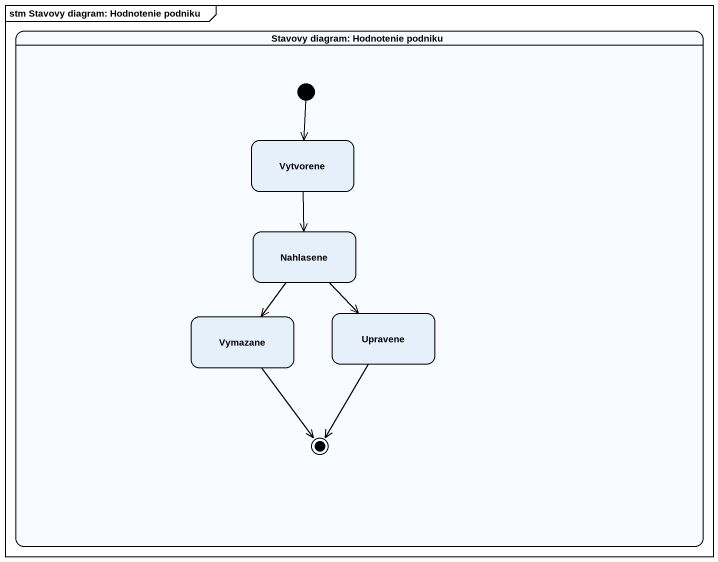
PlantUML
@startuml
mainframe stm Stavovy diagram: Hodnotenie podniku
hide empty description
state "Stavovy diagram: Hodnotenie podniku" as Stavovy_diagram_Hodnotenie {
  state Vytvorene
  state Nahlasene
  state Vymazane
  state Upravene
  [*] --> Vytvorene
  Vymazane --> [*]
  Upravene --> [*]
}
Vytvorene --> Nahlasene
Nahlasene --> Vymazane
Nahlasene --> Upravene
@enduml
